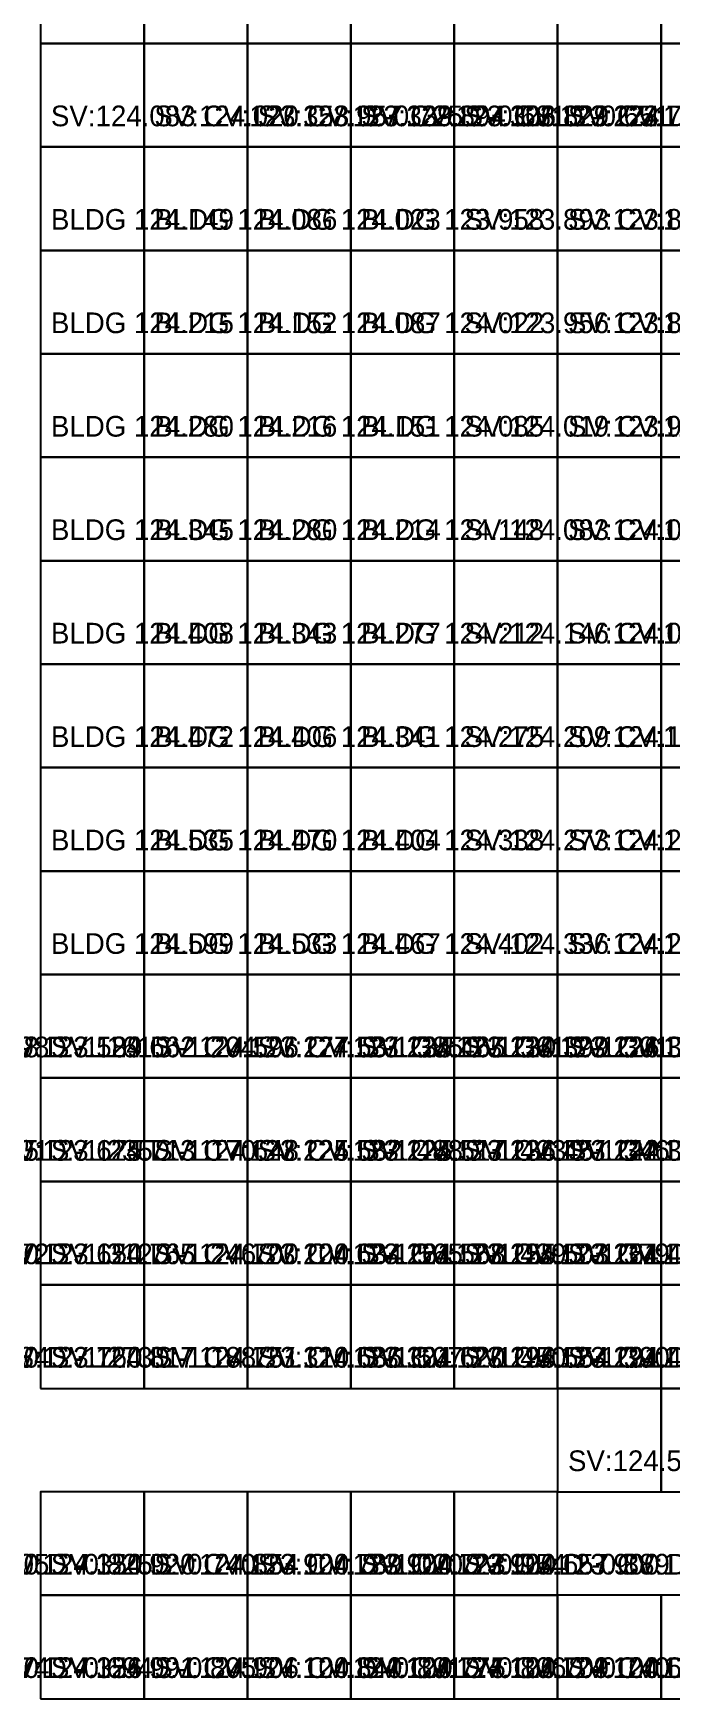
# Model space of a CAD drawing. Header units: metres. Extents: x 287857 to 287981, y 62957 to 63018.
# Drawn here: x 287953.85 to 287960.02, y 62984.83 to 63000.93 of the extents above; entities that cross this region are included whole.
import ezdxf

# ---------------------------------------------------------------- set-up
doc = ezdxf.new("R2010")
doc.units = ezdxf.units.M
for name, color, linetype, true_color in [('CORR-BLDG-TXT', 7, 'Continuous', 0xfacc15), ('CORR-BUILDING', 7, 'Continuous', 0xfacc15), ('CORR-CUT', 7, 'Continuous', 0x3b82f6), ('CORR-DIFF-TXT', 7, 'Continuous', 0xffffff)]:
    doc.layers.add(name, color=color, linetype=linetype, true_color=true_color)

msp = doc.modelspace()

# ---------------------------------------------------------------- linework, layer by layer
at = {"layer": 'CORR-BUILDING'}
for points in [[(287953.925, 62998.831, 124.149), (287954.925, 62998.831, 124.149), (287954.925, 62999.831, 124.149), (287953.925, 62999.831, 124.149), (287953.925, 62998.831, 124.149)], [(287954.925, 62998.831, 124.086), (287955.925, 62998.831, 124.086), (287955.925, 62999.831, 124.086), (287954.925, 62999.831, 124.086), (287954.925, 62998.831, 124.086)], [(287955.925, 62998.831, 124.023), (287956.925, 62998.831, 124.023), (287956.925, 62999.831, 124.023), (287955.925, 62999.831, 124.023), (287955.925, 62998.831, 124.023)], [(287956.925, 62998.831, 123.958), (287957.925, 62998.831, 123.958), (287957.925, 62999.831, 123.958), (287956.925, 62999.831, 123.958), (287956.925, 62998.831, 123.958)], [(287953.925, 62997.831, 124.215), (287954.925, 62997.831, 124.215), (287954.925, 62998.831, 124.215), (287953.925, 62998.831, 124.215), (287953.925, 62997.831, 124.215)], [(287954.925, 62997.831, 124.152), (287955.925, 62997.831, 124.152), (287955.925, 62998.831, 124.152), (287954.925, 62998.831, 124.152), (287954.925, 62997.831, 124.152)], [(287955.925, 62997.831, 124.087), (287956.925, 62997.831, 124.087), (287956.925, 62998.831, 124.087), (287955.925, 62998.831, 124.087), (287955.925, 62997.831, 124.087)], [(287956.925, 62997.831, 124.022), (287957.925, 62997.831, 124.022), (287957.925, 62998.831, 124.022), (287956.925, 62998.831, 124.022), (287956.925, 62997.831, 124.022)], [(287953.925, 62996.831, 124.28), (287954.925, 62996.831, 124.28), (287954.925, 62997.831, 124.28), (287953.925, 62997.831, 124.28), (287953.925, 62996.831, 124.28)], [(287954.925, 62996.831, 124.216), (287955.925, 62996.831, 124.216), (287955.925, 62997.831, 124.216), (287954.925, 62997.831, 124.216), (287954.925, 62996.831, 124.216)], [(287955.925, 62996.831, 124.151), (287956.925, 62996.831, 124.151), (287956.925, 62997.831, 124.151), (287955.925, 62997.831, 124.151), (287955.925, 62996.831, 124.151)], [(287956.925, 62996.831, 124.085), (287957.925, 62996.831, 124.085), (287957.925, 62997.831, 124.085), (287956.925, 62997.831, 124.085), (287956.925, 62996.831, 124.085)], [(287953.925, 62995.831, 124.345), (287954.925, 62995.831, 124.345), (287954.925, 62996.831, 124.345), (287953.925, 62996.831, 124.345), (287953.925, 62995.831, 124.345)], [(287954.925, 62995.831, 124.28), (287955.925, 62995.831, 124.28), (287955.925, 62996.831, 124.28), (287954.925, 62996.831, 124.28), (287954.925, 62995.831, 124.28)], [(287955.925, 62995.831, 124.214), (287956.925, 62995.831, 124.214), (287956.925, 62996.831, 124.214), (287955.925, 62996.831, 124.214), (287955.925, 62995.831, 124.214)], [(287956.925, 62995.831, 124.148), (287957.925, 62995.831, 124.148), (287957.925, 62996.831, 124.148), (287956.925, 62996.831, 124.148), (287956.925, 62995.831, 124.148)], [(287953.925, 62994.831, 124.408), (287954.925, 62994.831, 124.408), (287954.925, 62995.831, 124.408), (287953.925, 62995.831, 124.408), (287953.925, 62994.831, 124.408)], [(287954.925, 62994.831, 124.343), (287955.925, 62994.831, 124.343), (287955.925, 62995.831, 124.343), (287954.925, 62995.831, 124.343), (287954.925, 62994.831, 124.343)], [(287955.925, 62994.831, 124.277), (287956.925, 62994.831, 124.277), (287956.925, 62995.831, 124.277), (287955.925, 62995.831, 124.277), (287955.925, 62994.831, 124.277)], [(287956.925, 62994.831, 124.212), (287957.925, 62994.831, 124.212), (287957.925, 62995.831, 124.212), (287956.925, 62995.831, 124.212), (287956.925, 62994.831, 124.212)], [(287953.925, 62993.831, 124.472), (287954.925, 62993.831, 124.472), (287954.925, 62994.831, 124.472), (287953.925, 62994.831, 124.472), (287953.925, 62993.831, 124.472)], [(287954.925, 62993.831, 124.406), (287955.925, 62993.831, 124.406), (287955.925, 62994.831, 124.406), (287954.925, 62994.831, 124.406), (287954.925, 62993.831, 124.406)], [(287955.925, 62993.831, 124.341), (287956.925, 62993.831, 124.341), (287956.925, 62994.831, 124.341), (287955.925, 62994.831, 124.341), (287955.925, 62993.831, 124.341)], [(287956.925, 62993.831, 124.275), (287957.925, 62993.831, 124.275), (287957.925, 62994.831, 124.275), (287956.925, 62994.831, 124.275), (287956.925, 62993.831, 124.275)], [(287953.925, 62992.831, 124.535), (287954.925, 62992.831, 124.535), (287954.925, 62993.831, 124.535), (287953.925, 62993.831, 124.535), (287953.925, 62992.831, 124.535)], [(287954.925, 62992.831, 124.47), (287955.925, 62992.831, 124.47), (287955.925, 62993.831, 124.47), (287954.925, 62993.831, 124.47), (287954.925, 62992.831, 124.47)], [(287955.925, 62992.831, 124.404), (287956.925, 62992.831, 124.404), (287956.925, 62993.831, 124.404), (287955.925, 62993.831, 124.404), (287955.925, 62992.831, 124.404)], [(287956.925, 62992.831, 124.338), (287957.925, 62992.831, 124.338), (287957.925, 62993.831, 124.338), (287956.925, 62993.831, 124.338), (287956.925, 62992.831, 124.338)], [(287953.925, 62991.831, 124.599), (287954.925, 62991.831, 124.599), (287954.925, 62992.831, 124.599), (287953.925, 62992.831, 124.599), (287953.925, 62991.831, 124.599)], [(287954.925, 62991.831, 124.533), (287955.925, 62991.831, 124.533), (287955.925, 62992.831, 124.533), (287954.925, 62992.831, 124.533), (287954.925, 62991.831, 124.533)], [(287955.925, 62991.831, 124.467), (287956.925, 62991.831, 124.467), (287956.925, 62992.831, 124.467), (287955.925, 62992.831, 124.467), (287955.925, 62991.831, 124.467)], [(287956.925, 62991.831, 124.402), (287957.925, 62991.831, 124.402), (287957.925, 62992.831, 124.402), (287956.925, 62992.831, 124.402), (287956.925, 62991.831, 124.402)]]:
    msp.add_polyline3d(points, dxfattribs=at)
at = {"layer": 'CORR-CUT'}
for points in [[(287953.925, 63000.831, 124.018), (287954.925, 63000.831, 124.018), (287954.925, 63001.831, 124.018), (287953.925, 63001.831, 124.018), (287953.925, 63000.831, 124.018)], [(287954.925, 63000.831, 123.955), (287955.925, 63000.831, 123.955), (287955.925, 63001.831, 123.955), (287954.925, 63001.831, 123.955), (287954.925, 63000.831, 123.955)], [(287955.925, 63000.831, 123.892), (287956.925, 63000.831, 123.892), (287956.925, 63001.831, 123.892), (287955.925, 63001.831, 123.892), (287955.925, 63000.831, 123.892)], [(287956.925, 63000.831, 123.828), (287957.925, 63000.831, 123.828), (287957.925, 63001.831, 123.828), (287956.925, 63001.831, 123.828), (287956.925, 63000.831, 123.828)], [(287957.925, 63000.831, 123.765), (287958.925, 63000.831, 123.765), (287958.925, 63001.831, 123.765), (287957.925, 63001.831, 123.765), (287957.925, 63000.831, 123.765)], [(287958.925, 63000.831, 123.7), (287959.925, 63000.831, 123.7), (287959.925, 63001.831, 123.7), (287958.925, 63001.831, 123.7), (287958.925, 63000.831, 123.7)], [(287959.925, 63000.831, 123.635), (287960.925, 63000.831, 123.635), (287960.925, 63001.831, 123.635), (287959.925, 63001.831, 123.635), (287959.925, 63000.831, 123.635)], [(287953.925, 62999.831, 124.083), (287954.925, 62999.831, 124.083), (287954.925, 63000.831, 124.083), (287953.925, 63000.831, 124.083), (287953.925, 62999.831, 124.083)], [(287954.925, 62999.831, 124.02), (287955.925, 62999.831, 124.02), (287955.925, 63000.831, 124.02), (287954.925, 63000.831, 124.02), (287954.925, 62999.831, 124.02)], [(287955.925, 62999.831, 123.957), (287956.925, 62999.831, 123.957), (287956.925, 63000.831, 123.957), (287955.925, 63000.831, 123.957), (287955.925, 62999.831, 123.957)], [(287956.925, 62999.831, 123.894), (287957.925, 62999.831, 123.894), (287957.925, 63000.831, 123.894), (287956.925, 63000.831, 123.894), (287956.925, 62999.831, 123.894)], [(287957.925, 62999.831, 123.829), (287958.925, 62999.831, 123.829), (287958.925, 63000.831, 123.829), (287957.925, 63000.831, 123.829), (287957.925, 62999.831, 123.829)], [(287958.925, 62999.831, 123.764), (287959.925, 62999.831, 123.764), (287959.925, 63000.831, 123.764), (287958.925, 63000.831, 123.764), (287958.925, 62999.831, 123.764)], [(287959.925, 62999.831, 123.698), (287960.925, 62999.831, 123.698), (287960.925, 63000.831, 123.698), (287959.925, 63000.831, 123.698), (287959.925, 62999.831, 123.698)], [(287957.925, 62998.831, 123.893), (287958.925, 62998.831, 123.893), (287958.925, 62999.831, 123.893), (287957.925, 62999.831, 123.893), (287957.925, 62998.831, 123.893)], [(287958.925, 62998.831, 123.827), (287959.925, 62998.831, 123.827), (287959.925, 62999.831, 123.827), (287958.925, 62999.831, 123.827), (287958.925, 62998.831, 123.827)], [(287959.925, 62998.831, 123.761), (287960.925, 62998.831, 123.761), (287960.925, 62999.831, 123.761), (287959.925, 62999.831, 123.761), (287959.925, 62998.831, 123.761)], [(287957.925, 62997.831, 123.956), (287958.925, 62997.831, 123.956), (287958.925, 62998.831, 123.956), (287957.925, 62998.831, 123.956), (287957.925, 62997.831, 123.956)], [(287958.925, 62997.831, 123.89), (287959.925, 62997.831, 123.89), (287959.925, 62998.831, 123.89), (287958.925, 62998.831, 123.89), (287958.925, 62997.831, 123.89)], [(287959.925, 62997.831, 123.825), (287960.925, 62997.831, 123.825), (287960.925, 62998.831, 123.825), (287959.925, 62998.831, 123.825), (287959.925, 62997.831, 123.825)], [(287957.925, 62996.831, 124.019), (287958.925, 62996.831, 124.019), (287958.925, 62997.831, 124.019), (287957.925, 62997.831, 124.019), (287957.925, 62996.831, 124.019)], [(287958.925, 62996.831, 123.954), (287959.925, 62996.831, 123.954), (287959.925, 62997.831, 123.954), (287958.925, 62997.831, 123.954), (287958.925, 62996.831, 123.954)], [(287959.925, 62996.831, 123.888), (287960.925, 62996.831, 123.888), (287960.925, 62997.831, 123.888), (287959.925, 62997.831, 123.888), (287959.925, 62996.831, 123.888)], [(287957.925, 62995.831, 124.083), (287958.925, 62995.831, 124.083), (287958.925, 62996.831, 124.083), (287957.925, 62996.831, 124.083), (287957.925, 62995.831, 124.083)], [(287958.925, 62995.831, 124.017), (287959.925, 62995.831, 124.017), (287959.925, 62996.831, 124.017), (287958.925, 62996.831, 124.017), (287958.925, 62995.831, 124.017)], [(287959.925, 62995.831, 123.951), (287960.925, 62995.831, 123.951), (287960.925, 62996.831, 123.951), (287959.925, 62996.831, 123.951), (287959.925, 62995.831, 123.951)], [(287957.925, 62994.831, 124.146), (287958.925, 62994.831, 124.146), (287958.925, 62995.831, 124.146), (287957.925, 62995.831, 124.146), (287957.925, 62994.831, 124.146)], [(287958.925, 62994.831, 124.08), (287959.925, 62994.831, 124.08), (287959.925, 62995.831, 124.08), (287958.925, 62995.831, 124.08), (287958.925, 62994.831, 124.08)], [(287959.925, 62994.831, 124.015), (287960.925, 62994.831, 124.015), (287960.925, 62995.831, 124.015), (287959.925, 62995.831, 124.015), (287959.925, 62994.831, 124.015)], [(287957.925, 62993.831, 124.209), (287958.925, 62993.831, 124.209), (287958.925, 62994.831, 124.209), (287957.925, 62994.831, 124.209), (287957.925, 62993.831, 124.209)], [(287958.925, 62993.831, 124.144), (287959.925, 62993.831, 124.144), (287959.925, 62994.831, 124.144), (287958.925, 62994.831, 124.144), (287958.925, 62993.831, 124.144)], [(287959.925, 62993.831, 124.078), (287960.925, 62993.831, 124.078), (287960.925, 62994.831, 124.078), (287959.925, 62994.831, 124.078), (287959.925, 62993.831, 124.078)], [(287957.925, 62992.831, 124.273), (287958.925, 62992.831, 124.273), (287958.925, 62993.831, 124.273), (287957.925, 62993.831, 124.273), (287957.925, 62992.831, 124.273)], [(287958.925, 62992.831, 124.207), (287959.925, 62992.831, 124.207), (287959.925, 62993.831, 124.207), (287958.925, 62993.831, 124.207), (287958.925, 62992.831, 124.207)], [(287959.925, 62992.831, 124.141), (287960.925, 62992.831, 124.141), (287960.925, 62993.831, 124.141), (287959.925, 62993.831, 124.141), (287959.925, 62992.831, 124.141)], [(287957.925, 62991.831, 124.336), (287958.925, 62991.831, 124.336), (287958.925, 62992.831, 124.336), (287957.925, 62992.831, 124.336), (287957.925, 62991.831, 124.336)], [(287958.925, 62991.831, 124.27), (287959.925, 62991.831, 124.27), (287959.925, 62992.831, 124.27), (287958.925, 62992.831, 124.27), (287958.925, 62991.831, 124.27)], [(287959.925, 62991.831, 124.205), (287960.925, 62991.831, 124.205), (287960.925, 62992.831, 124.205), (287959.925, 62992.831, 124.205), (287959.925, 62991.831, 124.205)], [(287953.925, 62990.831, 124.662), (287954.925, 62990.831, 124.662), (287954.925, 62991.831, 124.662), (287953.925, 62991.831, 124.662), (287953.925, 62990.831, 124.662)], [(287954.925, 62990.831, 124.596), (287955.925, 62990.831, 124.596), (287955.925, 62991.831, 124.596), (287954.925, 62991.831, 124.596), (287954.925, 62990.831, 124.596)], [(287955.925, 62990.831, 124.531), (287956.925, 62990.831, 124.531), (287956.925, 62991.831, 124.531), (287955.925, 62991.831, 124.531), (287955.925, 62990.831, 124.531)], [(287956.925, 62990.831, 124.465), (287957.925, 62990.831, 124.465), (287957.925, 62991.831, 124.465), (287956.925, 62991.831, 124.465), (287956.925, 62990.831, 124.465)], [(287957.925, 62990.831, 124.399), (287958.925, 62990.831, 124.399), (287958.925, 62991.831, 124.399), (287957.925, 62991.831, 124.399), (287957.925, 62990.831, 124.399)], [(287958.925, 62990.831, 124.334), (287959.925, 62990.831, 124.334), (287959.925, 62991.831, 124.334), (287958.925, 62991.831, 124.334), (287958.925, 62990.831, 124.334)], [(287959.925, 62990.831, 124.268), (287960.925, 62990.831, 124.268), (287960.925, 62991.831, 124.268), (287959.925, 62991.831, 124.268), (287959.925, 62990.831, 124.268)], [(287953.925, 62989.831, 124.713), (287954.925, 62989.831, 124.713), (287954.925, 62990.831, 124.713), (287953.925, 62990.831, 124.713), (287953.925, 62989.831, 124.713)], [(287954.925, 62989.831, 124.648), (287955.925, 62989.831, 124.648), (287955.925, 62990.831, 124.648), (287954.925, 62990.831, 124.648), (287954.925, 62989.831, 124.648)], [(287955.925, 62989.831, 124.582), (287956.925, 62989.831, 124.582), (287956.925, 62990.831, 124.582), (287955.925, 62990.831, 124.582), (287955.925, 62989.831, 124.582)], [(287956.925, 62989.831, 124.517), (287957.925, 62989.831, 124.517), (287957.925, 62990.831, 124.517), (287956.925, 62990.831, 124.517), (287956.925, 62989.831, 124.517)], [(287957.925, 62989.831, 124.451), (287958.925, 62989.831, 124.451), (287958.925, 62990.831, 124.451), (287957.925, 62990.831, 124.451), (287957.925, 62989.831, 124.451)], [(287958.925, 62989.831, 124.385), (287959.925, 62989.831, 124.385), (287959.925, 62990.831, 124.385), (287958.925, 62990.831, 124.385), (287958.925, 62989.831, 124.385)], [(287959.925, 62989.831, 124.32), (287960.925, 62989.831, 124.32), (287960.925, 62990.831, 124.32), (287959.925, 62990.831, 124.32), (287959.925, 62989.831, 124.32)], [(287953.925, 62988.831, 124.765), (287954.925, 62988.831, 124.765), (287954.925, 62989.831, 124.765), (287953.925, 62989.831, 124.765), (287953.925, 62988.831, 124.765)], [(287954.925, 62988.831, 124.7), (287955.925, 62988.831, 124.7), (287955.925, 62989.831, 124.7), (287954.925, 62989.831, 124.7), (287954.925, 62988.831, 124.7)], [(287955.925, 62988.831, 124.634), (287956.925, 62988.831, 124.634), (287956.925, 62989.831, 124.634), (287955.925, 62989.831, 124.634), (287955.925, 62988.831, 124.634)], [(287956.925, 62988.831, 124.568), (287957.925, 62988.831, 124.568), (287957.925, 62989.831, 124.568), (287956.925, 62989.831, 124.568), (287956.925, 62988.831, 124.568)], [(287957.925, 62988.831, 124.503), (287958.925, 62988.831, 124.503), (287958.925, 62989.831, 124.503), (287957.925, 62989.831, 124.503), (287957.925, 62988.831, 124.503)], [(287958.925, 62988.831, 124.437), (287959.925, 62988.831, 124.437), (287959.925, 62989.831, 124.437), (287958.925, 62989.831, 124.437), (287958.925, 62988.831, 124.437)], [(287959.925, 62988.831, 124.371), (287960.925, 62988.831, 124.371), (287960.925, 62989.831, 124.371), (287959.925, 62989.831, 124.371), (287959.925, 62988.831, 124.371)], [(287953.925, 62987.831, 124.817), (287954.925, 62987.831, 124.817), (287954.925, 62988.831, 124.817), (287953.925, 62988.831, 124.817), (287953.925, 62987.831, 124.817)], [(287954.925, 62987.831, 124.751), (287955.925, 62987.831, 124.751), (287955.925, 62988.831, 124.751), (287954.925, 62988.831, 124.751), (287954.925, 62987.831, 124.751)], [(287955.925, 62987.831, 124.686), (287956.925, 62987.831, 124.686), (287956.925, 62988.831, 124.686), (287955.925, 62988.831, 124.686), (287955.925, 62987.831, 124.686)], [(287956.925, 62987.831, 124.62), (287957.925, 62987.831, 124.62), (287957.925, 62988.831, 124.62), (287956.925, 62988.831, 124.62), (287956.925, 62987.831, 124.62)], [(287957.925, 62987.831, 124.554), (287958.925, 62987.831, 124.554), (287958.925, 62988.831, 124.554), (287957.925, 62988.831, 124.554), (287957.925, 62987.831, 124.554)], [(287958.925, 62987.831, 124.489), (287959.925, 62987.831, 124.489), (287959.925, 62988.831, 124.489), (287958.925, 62988.831, 124.489), (287958.925, 62987.831, 124.489)], [(287959.925, 62987.831, 124.423), (287960.925, 62987.831, 124.423), (287960.925, 62988.831, 124.423), (287959.925, 62988.831, 124.423), (287959.925, 62987.831, 124.423)], [(287958.925, 62986.831, 124.54), (287959.925, 62986.831, 124.54), (287959.925, 62987.831, 124.54), (287958.925, 62987.831, 124.54), (287958.925, 62986.831, 124.54)], [(287959.925, 62986.831, 124.475), (287960.925, 62986.831, 124.475), (287960.925, 62987.831, 124.475), (287959.925, 62987.831, 124.475), (287959.925, 62986.831, 124.475)], [(287953.925, 62985.831, 124.92), (287954.925, 62985.831, 124.92), (287954.925, 62986.831, 124.92), (287953.925, 62986.831, 124.92), (287953.925, 62985.831, 124.92)], [(287954.925, 62985.831, 124.854), (287955.925, 62985.831, 124.854), (287955.925, 62986.831, 124.854), (287954.925, 62986.831, 124.854), (287954.925, 62985.831, 124.854)], [(287955.925, 62985.831, 124.789), (287956.925, 62985.831, 124.789), (287956.925, 62986.831, 124.789), (287955.925, 62986.831, 124.789), (287955.925, 62985.831, 124.789)], [(287956.925, 62985.831, 124.723), (287957.925, 62985.831, 124.723), (287957.925, 62986.831, 124.723), (287956.925, 62986.831, 124.723), (287956.925, 62985.831, 124.723)], [(287957.925, 62985.831, 124.657), (287958.925, 62985.831, 124.657), (287958.925, 62986.831, 124.657), (287957.925, 62986.831, 124.657), (287957.925, 62985.831, 124.657)], [(287953.925, 62984.831, 124.991), (287954.925, 62984.831, 124.991), (287954.925, 62985.831, 124.991), (287953.925, 62985.831, 124.991), (287953.925, 62984.831, 124.991)], [(287954.925, 62984.831, 124.906), (287955.925, 62984.831, 124.906), (287955.925, 62985.831, 124.906), (287954.925, 62985.831, 124.906), (287954.925, 62984.831, 124.906)], [(287955.925, 62984.831, 124.84), (287956.925, 62984.831, 124.84), (287956.925, 62985.831, 124.84), (287955.925, 62985.831, 124.84), (287955.925, 62984.831, 124.84)], [(287956.925, 62984.831, 124.775), (287957.925, 62984.831, 124.775), (287957.925, 62985.831, 124.775), (287956.925, 62985.831, 124.775), (287956.925, 62984.831, 124.775)], [(287957.925, 62984.831, 124.709), (287958.925, 62984.831, 124.709), (287958.925, 62985.831, 124.709), (287957.925, 62985.831, 124.709), (287957.925, 62984.831, 124.709)], [(287958.925, 62984.831, 124.644), (287959.925, 62984.831, 124.644), (287959.925, 62985.831, 124.644), (287958.925, 62985.831, 124.644), (287958.925, 62984.831, 124.644)], [(287959.925, 62984.831, 124.578), (287960.925, 62984.831, 124.578), (287960.925, 62985.831, 124.578), (287959.925, 62985.831, 124.578), (287959.925, 62984.831, 124.578)]]:
    msp.add_polyline3d(points, dxfattribs=at)

# ---------------------------------------------------------------- texts
at = {"layer": 'CORR-BLDG-TXT'}
for s, p in [('BLDG 124.149', (287954.025, 62999.031, 124.149)), ('BLDG 124.086', (287955.025, 62999.031, 124.086)), ('BLDG 124.023', (287956.025, 62999.031, 124.023)), ('BLDG 123.958', (287957.025, 62999.031, 123.958)), ('BLDG 124.215', (287954.025, 62998.031, 124.215)), ('BLDG 124.152', (287955.025, 62998.031, 124.152)), ('BLDG 124.087', (287956.025, 62998.031, 124.087)), ('BLDG 124.022', (287957.025, 62998.031, 124.022)), ('BLDG 124.280', (287954.025, 62997.031, 124.28)), ('BLDG 124.216', (287955.025, 62997.031, 124.216)), ('BLDG 124.151', (287956.025, 62997.031, 124.151)), ('BLDG 124.085', (287957.025, 62997.031, 124.085)), ('BLDG 124.345', (287954.025, 62996.031, 124.345)), ('BLDG 124.280', (287955.025, 62996.031, 124.28)), ('BLDG 124.214', (287956.025, 62996.031, 124.214)), ('BLDG 124.148', (287957.025, 62996.031, 124.148)), ('BLDG 124.408', (287954.025, 62995.031, 124.408)), ('BLDG 124.343', (287955.025, 62995.031, 124.343)), ('BLDG 124.277', (287956.025, 62995.031, 124.277)), ('BLDG 124.212', (287957.025, 62995.031, 124.212)), ('BLDG 124.472', (287954.025, 62994.031, 124.472)), ('BLDG 124.406', (287955.025, 62994.031, 124.406)), ('BLDG 124.341', (287956.025, 62994.031, 124.341)), ('BLDG 124.275', (287957.025, 62994.031, 124.275)), ('BLDG 124.535', (287954.025, 62993.031, 124.535)), ('BLDG 124.470', (287955.025, 62993.031, 124.47)), ('BLDG 124.404', (287956.025, 62993.031, 124.404)), ('BLDG 124.338', (287957.025, 62993.031, 124.338)), ('BLDG 124.599', (287954.025, 62992.031, 124.599)), ('BLDG 124.533', (287955.025, 62992.031, 124.533)), ('BLDG 124.467', (287956.025, 62992.031, 124.467)), ('BLDG 124.402', (287957.025, 62992.031, 124.402))]:
    msp.add_text(s, height=0.2, dxfattribs=at).set_placement(p)
at = {"layer": 'CORR-DIFF-TXT'}
for s, p in [('SV:124.083 CV:123.358 D:-0.725', (287954.025, 63000.031, 124.083)), ('SV:124.020 CV:123.339 D:-0.681', (287955.025, 63000.031, 124.02)), ('SV:123.957 CV:123.306 D:-0.651', (287956.025, 63000.031, 123.957)), ('SV:123.894 CV:123.274 D:-0.620', (287957.025, 63000.031, 123.894)), ('SV:123.829 CV:123.225 D:-0.604', (287958.025, 63000.031, 123.829)), ('SV:123.764 CV:123.225 D:-0.539', (287959.025, 63000.031, 123.764)), ('SV:123.893 CV:123.240 D:-0.653', (287958.025, 62999.031, 123.893)), ('SV:123.827 CV:123.198 D:-0.629', (287959.025, 62999.031, 123.827)), ('SV:123.956 CV:123.238 D:-0.718', (287958.025, 62998.031, 123.956)), ('SV:123.890 CV:123.195 D:-0.695', (287959.025, 62998.031, 123.89)), ('SV:124.019 CV:123.236 D:-0.783', (287958.025, 62997.031, 124.019)), ('SV:123.954 CV:123.193 D:-0.761', (287959.025, 62997.031, 123.954)), ('SV:124.083 CV:123.234 D:-0.849', (287958.025, 62996.031, 124.083)), ('SV:124.017 CV:123.190 D:-0.827', (287959.025, 62996.031, 124.017)), ('SV:124.146 CV:123.232 D:-0.914', (287958.025, 62995.031, 124.146)), ('SV:124.080 CV:123.187 D:-0.893', (287959.025, 62995.031, 124.08)), ('SV:124.209 CV:123.230 D:-0.979', (287958.025, 62994.031, 124.209)), ('SV:124.144 CV:123.184 D:-0.960', (287959.025, 62994.031, 124.144)), ('SV:124.273 CV:123.228 D:-1.045', (287958.025, 62993.031, 124.273)), ('SV:124.207 CV:123.181 D:-1.026', (287959.025, 62993.031, 124.207)), ('SV:124.336 CV:123.225 D:-1.111', (287958.025, 62992.031, 124.336)), ('SV:124.270 CV:123.196 D:-1.074', (287959.025, 62992.031, 124.27)), ('SV:124.924 CV:123.726 D:-1.198', (287950.025, 62991.031, 124.924)), ('SV:124.859 CV:123.698 D:-1.161', (287951.025, 62991.031, 124.859)), ('SV:124.793 CV:123.589 D:-1.204', (287952.025, 62991.031, 124.793)), ('SV:124.662 CV:123.277 D:-1.385', (287954.025, 62991.031, 124.662)), ('SV:124.596 CV:123.235 D:-1.361', (287955.025, 62991.031, 124.596)), ('SV:124.531 CV:123.230 D:-1.301', (287956.025, 62991.031, 124.531)), ('SV:124.465 CV:123.226 D:-1.239', (287957.025, 62991.031, 124.465)), ('SV:124.399 CV:123.225 D:-1.174', (287958.025, 62991.031, 124.399)), ('SV:124.334 CV:123.204 D:-1.130', (287959.025, 62991.031, 124.334)), ('SV:124.976 CV:123.675 D:-1.301', (287950.025, 62990.031, 124.976)), ('SV:124.910 CV:123.675 D:-1.235', (287951.025, 62990.031, 124.91)), ('SV:124.845 CV:123.675 D:-1.170', (287952.025, 62990.031, 124.845)), ('SV:124.713 CV:123.225 D:-1.488', (287954.025, 62990.031, 124.713)), ('SV:124.648 CV:123.225 D:-1.423', (287955.025, 62990.031, 124.648)), ('SV:124.582 CV:123.236 D:-1.346', (287956.025, 62990.031, 124.582)), ('SV:124.517 CV:123.242 D:-1.275', (287957.025, 62990.031, 124.517)), ('SV:124.451 CV:123.249 D:-1.202', (287958.025, 62990.031, 124.451)), ('SV:124.385 CV:123.181 D:-1.204', (287959.025, 62990.031, 124.385)), ('SV:125.047 CV:123.675 D:-1.372', (287950.025, 62989.031, 125.047)), ('SV:124.962 CV:123.650 D:-1.312', (287951.025, 62989.031, 124.962)), ('SV:124.896 CV:123.650 D:-1.246', (287952.025, 62989.031, 124.896)), ('SV:124.765 CV:123.200 D:-1.565', (287954.025, 62989.031, 124.765)), ('SV:124.700 CV:123.261 D:-1.439', (287955.025, 62989.031, 124.7)), ('SV:124.634 CV:123.255 D:-1.379', (287956.025, 62989.031, 124.634)), ('SV:124.568 CV:123.261 D:-1.307', (287957.025, 62989.031, 124.568)), ('SV:124.503 CV:123.268 D:-1.235', (287958.025, 62989.031, 124.503)), ('SV:124.437 CV:123.245 D:-1.192', (287959.025, 62989.031, 124.437)), ('SV:125.117 CV:123.633 D:-1.484', (287950.025, 62988.031, 125.117)), ('SV:125.033 CV:123.760 D:-1.273', (287951.025, 62988.031, 125.033)), ('SV:124.948 CV:123.760 D:-1.188', (287952.025, 62988.031, 124.948)), ('SV:124.817 CV:123.310 D:-1.507', (287954.025, 62988.031, 124.817)), ('SV:124.751 CV:123.301 D:-1.450', (287955.025, 62988.031, 124.751)), ('SV:124.686 CV:123.296 D:-1.390', (287956.025, 62988.031, 124.686)), ('SV:124.620 CV:123.291 D:-1.329', (287957.025, 62988.031, 124.62)), ('SV:124.554 CV:123.286 D:-1.268', (287958.025, 62988.031, 124.554)), ('SV:124.489 CV:123.293 D:-1.196', (287959.025, 62988.031, 124.489)), ('SV:124.540 CV:123.310 D:-1.230', (287959.025, 62987.031, 124.54)), ('SV:125.255 CV:124.350 D:-0.905', (287950.025, 62986.031, 125.255)), ('SV:125.175 CV:124.350 D:-0.825', (287951.025, 62986.031, 125.175)), ('SV:125.090 CV:124.350 D:-0.740', (287952.025, 62986.031, 125.09)), ('SV:124.920 CV:123.900 D:-1.020', (287954.025, 62986.031, 124.92)), ('SV:124.854 CV:123.900 D:-0.954', (287955.025, 62986.031, 124.854)), ('SV:124.789 CV:123.900 D:-0.889', (287956.025, 62986.031, 124.789)), ('SV:124.723 CV:123.900 D:-0.823', (287957.025, 62986.031, 124.723)), ('SV:124.657 CV:123.900 D:-0.757', (287958.025, 62986.031, 124.657)), ('SV:125.324 CV:124.550 D:-0.774', (287950.025, 62985.031, 125.324)), ('SV:125.244 CV:124.550 D:-0.694', (287951.025, 62985.031, 125.244)), ('SV:125.161 CV:124.356 D:-0.805', (287952.025, 62985.031, 125.161)), ('SV:124.991 CV:124.100 D:-0.891', (287954.025, 62985.031, 124.991)), ('SV:124.906 CV:124.100 D:-0.806', (287955.025, 62985.031, 124.906)), ('SV:124.840 CV:124.100 D:-0.740', (287956.025, 62985.031, 124.84)), ('SV:124.775 CV:124.100 D:-0.675', (287957.025, 62985.031, 124.775)), ('SV:124.709 CV:124.100 D:-0.609', (287958.025, 62985.031, 124.709)), ('SV:124.644 CV:124.100 D:-0.544', (287959.025, 62985.031, 124.644))]:
    msp.add_text(s, height=0.2, dxfattribs=at).set_placement(p)

doc.saveas('drawing.dxf')
